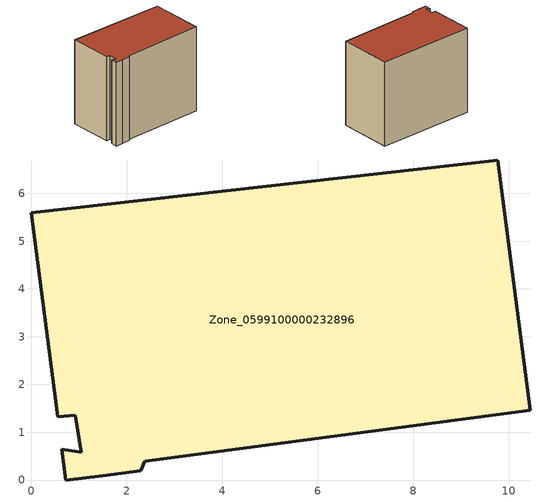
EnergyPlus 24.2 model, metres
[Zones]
Zone_0599100000232896
 floor ground (C_G): 1.05,0.58 0.93,1.35 0.56,1.33 0,5.6 9.77,6.7 10.46,1.46 2.38,0.39 2.29,0.19 1.5,0.09 0.73,0 0.65,0.64 z0
 wall outside (C_F): 0.73,0 1.5,0.09 2.29,0.19 2.38,0.39 10.46,1.46 9.77,6.7 0,5.6 0.56,1.33 0.93,1.35 1.05,0.58 0.65,0.64 0.73,0 z0:8.63
 roof outside (C_R): 0.65,0.64 0.73,0 1.5,0.09 2.29,0.19 2.38,0.39 10.46,1.46 9.77,6.7 0,5.6 0.56,1.33 0.93,1.35 1.05,0.58 z8.63
[BUILDING]
Pand.0599100000232896: North Axis=0; Terrain=City; Loads Convergence Tolerance Value=0.04; Temperature Convergence Tolerance Value=0.4; Solar Distribution=FullExterior; Maximum Number of Warmup Days=25; Minimum Number of Warmup Days=1
[Site:Location]
Rotterdam.The.Hague.AP_ZH_NLD Design_Conditions: Latitude=51.96; Longitude=4.45; Time Zone=1; Elevation=-4.5
[SITE:GROUNDTEMPERATURE:BUILDINGSURFACE]
18, 18, 18, 18, 18, 18, 18, 18, 18, 18, 18, 18
[MATERIAL] Thermal Absorptance=0.9; Solar Absorptance=0.7; Visible Absorptance=0.7
Name | Roughness | Thickness | Conductivity | Density | Specific Heat
G.TC.1975-1991 | MediumSmooth | 0.15 | 0.288461 | 540 | 1210
F.TC.1975-1991 | Rough | 0.3 | 0.230769 | 1920 | 840
R.TC.1975-1991 | MediumRough | 0.2 | 0.153846 | 1500 | 1000
[CONSTRUCTION]
C_G: G.TC.1975-1991
C_F: F.TC.1975-1991
C_R: R.TC.1975-1991
[ZONE]
Zone_0599100000232896: Type=1; Multiplier=1; Ceiling Height=Autocalculate; Volume=Autocalculate; Floor Area=autocalculate; Part of Total Floor Area=Yes
[ZONEINFILTRATION:DESIGNFLOWRATE]
Infil_Zone_0599100000232896: Zone or ZoneList or Space or SpaceList=Zone_0599100000232896; Schedule=AlwaysOn; Design Flow Rate Calculation Method=Flow/Area; Flow Rate per Floor Area=0.003; Constant Term Coefficient=1; Temperature Term Coefficient=0; Velocity Term Coefficient=0; Velocity Squared Term Coefficient=0
[HVACTEMPLATE:ZONE:IDEALLOADSAIRSYSTEM]
Zone_0599100000232896: Maximum Heating Supply Air Temperature=50; Minimum Cooling Supply Air Temperature=13; Maximum Heating Supply Air Humidity Ratio=0.0156; Minimum Cooling Supply Air Humidity Ratio=0.0077; Heating Limit=NoLimit; Cooling Limit=NoLimit; Dehumidification Control Type=ConstantSensibleHeatRatio; Cooling Sensible Heat Ratio=0.7; Dehumidification Setpoint=60; Humidification Control Type=None; Humidification Setpoint=30; Outdoor Air Method=None; Outdoor Air Flow Rate per Person=0.00944; Outdoor Air Flow Rate per Zone Floor Area=0; Outdoor Air Flow Rate per Zone=0; Demand Controlled Ventilation Type=None; Outdoor Air Economizer Type=NoEconomizer; Heat Recovery Type=None; Sensible Heat Recovery Effectiveness=0.7; Latent Heat Recovery Effectiveness=0.65
[ZONECONTROL:THERMOSTAT]
ThermostatControl_Zone_0599100000232896: Zone or ZoneList=Zone_0599100000232896; Control Type Schedule=DualSetpointControlType; Control 1=Thermostat_Zone_0599100000232896; Temperature Difference Between Cutout And Setpoint=0
[THERMOSTATSETPOINT:DUALSETPOINT]
Thermostat_Zone_0599100000232896: Heating Setpoint Temperature Schedule=HeatingSetpoint_Zone_0599100000232896; Cooling Setpoint Temperature Schedule=CoolingSetpoint_Zone_0599100000232896
[SCHEDULE:COMPACT]
HeatingSetpoint_Zone_0599100000232896: Through: 12/31, For: AllDays, Until: 24:00, 21
CoolingSetpoint_Zone_0599100000232896: Through: 12/31, For: AllDays, Until: 24:00, 24
DualSetpointControlType: Through: 12/31, For: AllDays, Until: 24:00, 4
AlwaysOn: Through: 12/31, For: AllDays, Until: 24:00, 1
